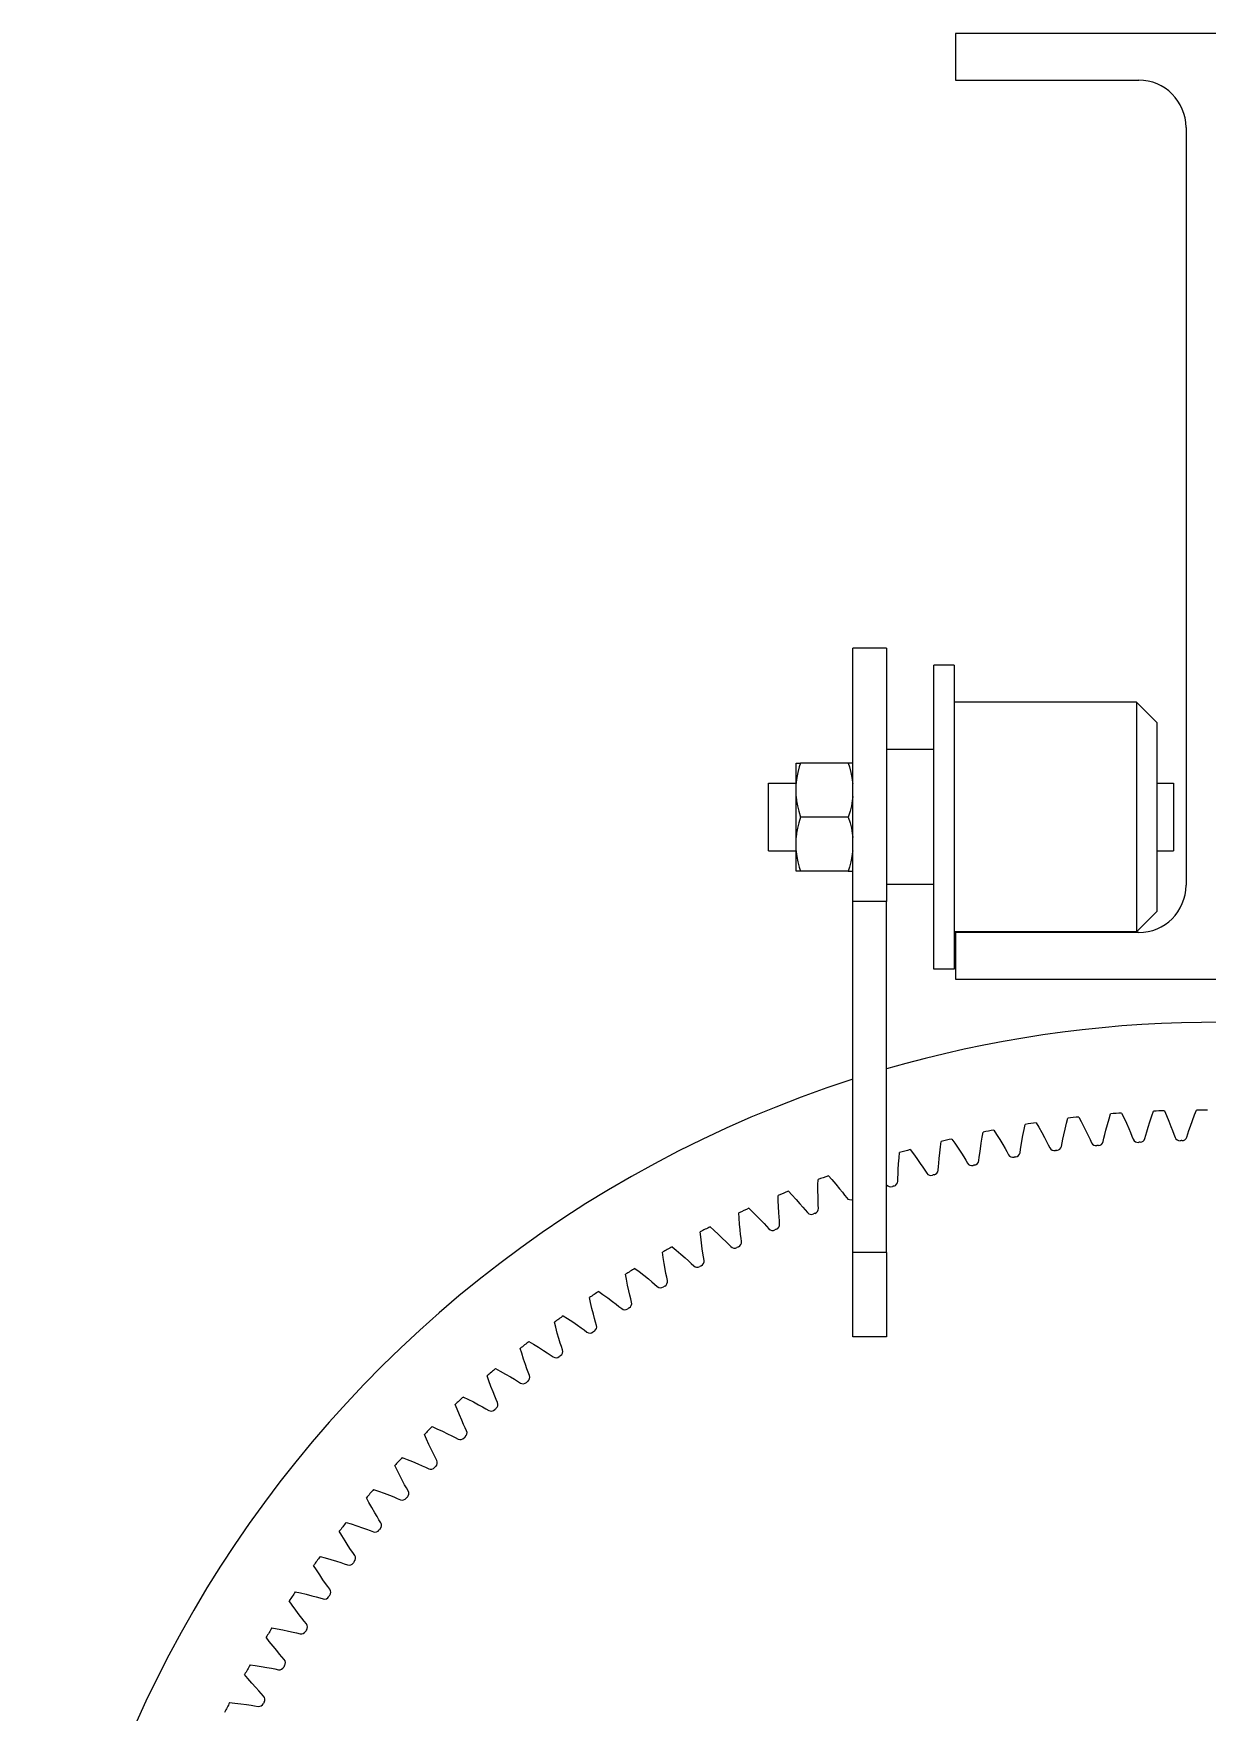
# Model space of a CAD drawing. Extents: x -8712 to 1826, y -2785 to 399.
# Drawn here: x -2061.2 to -1887.4, y -786.5 to -537.9 of the extents above; entities that cross this region are included whole.
import ezdxf

# ---------------------------------------------------------------- set-up
doc = ezdxf.new("R2010")
doc.units = 0
doc.layers.get('0').update_dxf_attribs({"linetype": 'CONTINUOUS'})

msp = doc.modelspace()

# ---------------------------------------------------------------- linework, layer by layer
at = {"color": 1}
for p, q in [((-1924.685938, -537.908262), (-1924.685938, -544.808262)), ((-1851.685938, -537.908262), (-1924.685938, -537.908262)), ((-1924.685938, -544.808262), (-1897.535938, -544.808262)), ((-1890.535938, -551.808262), (-1890.535938, -664.008262)), ((-1939.881466, -666.407862), (-1939.881466, -628.907862)), ((-1934.881466, -628.907862), (-1939.881466, -628.907862)), ((-1934.881466, -628.907862), (-1934.881466, -666.407862)), ((-1927.881466, -676.407862), (-1927.881466, -631.407862)), ((-1924.881466, -631.407862), (-1927.881466, -631.407862)), ((-1924.881466, -631.407862), (-1924.881466, -676.407862)), ((-1897.881466, -636.907862), (-1924.881466, -636.907862)), ((-1897.881466, -636.907862), (-1897.881466, -670.907862)), ((-1897.881466, -636.907862), (-1894.881466, -639.907862)), ((-1894.881466, -639.907862), (-1894.881466, -667.907862)), ((-1948.281466, -645.907862), (-1947.613116, -645.908121)), ((-1948.281466, -648.92562), (-1948.281466, -645.907862)), ((-1947.613116, -645.908121), (-1947.796286, -646.490852)), ((-1940.549816, -645.907862), (-1947.613116, -645.907862)), ((-1939.881466, -645.907862), (-1940.549816, -645.908121)), ((-1940.549816, -645.908121), (-1940.366646, -646.490852)), ((-1927.881466, -643.907862), (-1934.881466, -643.907862)), ((-1948.265126, -648.763996), (-1948.281468, -648.925633)), ((-1948.16472, -648.051452), (-1948.265126, -648.763996)), ((-1948.011409, -647.300352), (-1948.16472, -648.051452)), ((-1947.796286, -646.490852), (-1948.011409, -647.300352)), ((-1940.366646, -646.490852), (-1940.151523, -647.300352)), ((-1940.151523, -647.300352), (-1939.998212, -648.051452)), ((-1939.998212, -648.051452), (-1939.897807, -648.763996)), ((-1939.897807, -648.763996), (-1939.881464, -648.925633)), ((-1952.371942, -658.907862), (-1952.371942, -648.907862)), ((-1952.371942, -648.907862), (-1948.281466, -648.907862)), ((-1948.281468, -650.890093), (-1948.203739, -651.523285)), ((-1948.281466, -650.890089), (-1948.281466, -648.925636)), ((-1948.281466, -656.92562), (-1948.281466, -650.890105)), ((-1939.881464, -650.890093), (-1939.959194, -651.523285)), ((-1894.881466, -648.907862), (-1892.371942, -648.907862)), ((-1892.371942, -648.907862), (-1892.371942, -658.907862)), ((-1948.203739, -651.523285), (-1948.068892, -652.259706)), ((-1948.068892, -652.259706), (-1947.875482, -653.047018)), ((-1947.875482, -653.047018), (-1947.613116, -653.907324)), ((-1940.28745, -653.047018), (-1940.549816, -653.907324)), ((-1940.09404, -652.259706), (-1940.28745, -653.047018)), ((-1939.959194, -651.523285), (-1940.09404, -652.259706)), ((-1948.068892, -655.556018), (-1948.203739, -656.292439)), ((-1947.875482, -654.768706), (-1948.068892, -655.556018)), ((-1947.613116, -653.9084), (-1947.875482, -654.768706)), ((-1947.613116, -653.907324), (-1947.613116, -653.9084)), ((-1940.549816, -653.907862), (-1947.613116, -653.907862)), ((-1940.549816, -653.907324), (-1940.549816, -653.9084)), ((-1940.549816, -653.9084), (-1940.28745, -654.768706)), ((-1940.28745, -654.768706), (-1940.09404, -655.556018)), ((-1940.09404, -655.556018), (-1939.959194, -656.292439)), ((-1948.203739, -656.292439), (-1948.281468, -656.925631)), ((-1948.281466, -658.890089), (-1948.281466, -656.925636)), ((-1939.959194, -656.292439), (-1939.881464, -656.925631)), ((-1952.371942, -658.907862), (-1948.281468, -658.907862)), ((-1948.281468, -658.890092), (-1948.265125, -659.051732)), ((-1948.281466, -661.907862), (-1948.281466, -658.890105)), ((-1948.265125, -659.051732), (-1948.16472, -659.764271)), ((-1948.16472, -659.764271), (-1948.011409, -660.515373)), ((-1948.011409, -660.515373), (-1947.796286, -661.324873)), ((-1940.151523, -660.515373), (-1940.366646, -661.324873)), ((-1939.998212, -659.764271), (-1940.151523, -660.515373)), ((-1939.897807, -659.051732), (-1939.998212, -659.764271)), ((-1939.881464, -658.890092), (-1939.897807, -659.051732)), ((-1894.881466, -658.907862), (-1892.371942, -658.907862)), ((-1947.613116, -661.907603), (-1948.281466, -661.907862)), ((-1947.796286, -661.324873), (-1947.613116, -661.907603)), ((-1940.549816, -661.907862), (-1947.613116, -661.907862)), ((-1940.549816, -661.907862), (-1947.613116, -661.907862)), ((-1940.549816, -661.907862), (-1947.613116, -661.907862)), ((-1940.549816, -661.907862), (-1947.613116, -661.907862)), ((-1940.366646, -661.324873), (-1940.549816, -661.907603)), ((-1940.549816, -661.907603), (-1939.881466, -661.907862)), ((-1927.881466, -663.907862), (-1934.881466, -663.907862)), ((-1939.881466, -718.369387), (-1939.881466, -666.407862)), ((-1934.881466, -666.407862), (-1939.881466, -666.407862)), ((-1934.881466, -718.369387), (-1934.881466, -666.407862)), ((-1897.881466, -670.907862), (-1894.881466, -667.907862)), ((-1897.881466, -670.907862), (-1924.881466, -670.907862)), ((-1924.685938, -671.008262), (-1924.685938, -677.908262)), ((-1897.535938, -671.008262), (-1924.685938, -671.008262)), ((-1924.881466, -676.407862), (-1927.881466, -676.407862)), ((-1924.685938, -677.908262), (-1851.685938, -677.908262)), ((-1906.412409, -698.321073), (-1906.055705, -698.993188)), ((-1901.932379, -698.587076), (-1901.713652, -697.858286)), ((-1900.078648, -697.729609), (-1899.748606, -698.415209)), ((-1899.748606, -698.415209), (-1899.371361, -699.228266)), ((-1895.891597, -699.023103), (-1895.612515, -698.171291)), ((-1895.612515, -698.171291), (-1895.365345, -697.451651)), ((-1893.72655, -697.387262), (-1893.423679, -698.085292)), ((-1893.423679, -698.085292), (-1893.078645, -698.912532)), ((-1889.593509, -698.844142), (-1889.2812, -698.003944)), ((-1889.2812, -698.003944), (-1889.005967, -697.294562)), ((-1920.725993, -701.316733), (-1920.594442, -700.567287)), ((-1918.985896, -700.247327), (-1918.577558, -700.889383)), ((-1918.577558, -700.889383), (-1918.107363, -701.652464)), ((-1914.675834, -701.03972), (-1914.498806, -700.16101)), ((-1914.498806, -700.16101), (-1914.337934, -699.417306)), ((-1912.718066, -699.160744), (-1912.33525, -699.818337)), ((-1912.33525, -699.818337), (-1911.895376, -700.599289)), ((-1911.895376, -700.599289), (-1911.485333, -701.354715)), ((-1908.771667, -701.621244), (-1908.632018, -700.960053)), ((-1908.632018, -700.960053), (-1908.442436, -700.121739)), ((-1908.442436, -700.121739), (-1908.231047, -699.250657)), ((-1908.231047, -699.250657), (-1908.0411, -698.513842)), ((-1906.055705, -698.993188), (-1905.64683, -699.790808)), ((-1905.64683, -699.790808), (-1905.266762, -700.561749)), ((-1905.266762, -700.561749), (-1904.97662, -701.17207)), ((-1902.691861, -701.460138), (-1902.565651, -700.93461)), ((-1902.565651, -700.93461), (-1902.400152, -700.279412)), ((-1902.400152, -700.279412), (-1902.177803, -699.449187)), ((-1902.177803, -699.449187), (-1901.932379, -698.587076)), ((-1899.371361, -699.228266), (-1899.021853, -700.013535)), ((-1899.021853, -700.013535), (-1898.755895, -700.634776)), ((-1898.755895, -700.634776), (-1898.549029, -701.134089)), ((-1896.484207, -701.012321), (-1896.337463, -700.492154)), ((-1896.337463, -700.492154), (-1896.146368, -699.843958)), ((-1896.146368, -699.843958), (-1895.891597, -699.023103)), ((-1893.078645, -698.912532), (-1892.760235, -699.710917)), ((-1892.760235, -699.710917), (-1892.518873, -700.342121)), ((-1892.518873, -700.342121), (-1892.331769, -700.849171)), ((-1892.331769, -700.849171), (-1892.155691, -701.342386)), ((-1890.420337, -701.308309), (-1890.263759, -700.80856)), ((-1890.263759, -700.80856), (-1890.096706, -700.294556)), ((-1890.096706, -700.294556), (-1889.88031, -699.654362)), ((-1889.88031, -699.654362), (-1889.593509, -698.844142)), ((-1931.369491, -703.154147), (-1930.912037, -703.762186)), ((-1927.010545, -703.605934), (-1926.903006, -702.716044)), ((-1926.903006, -702.716044), (-1926.800979, -701.96201)), ((-1925.206235, -701.579146), (-1924.773005, -702.204676)), ((-1924.773005, -702.204676), (-1924.273214, -702.948709)), ((-1924.273214, -702.948709), (-1923.805166, -703.669634)), ((-1921.078953, -703.722429), (-1920.991611, -703.05232)), ((-1920.991611, -703.05232), (-1920.868386, -702.201716)), ((-1920.868386, -702.201716), (-1920.725993, -701.316733)), ((-1918.107363, -701.652464), (-1917.667979, -702.391209)), ((-1917.667979, -702.391209), (-1917.330846, -702.976884)), ((-1917.330846, -702.976884), (-1917.066726, -703.448422)), ((-1917.066726, -703.448422), (-1916.81566, -703.908021)), ((-1915.107002, -703.602894), (-1915.030529, -703.084804)), ((-1915.030529, -703.084804), (-1914.945941, -702.550994)), ((-1914.945941, -702.550994), (-1914.832358, -701.884831)), ((-1914.832358, -701.884831), (-1914.675834, -701.03972)), ((-1911.485333, -701.354715), (-1911.171454, -701.953174)), ((-1911.171454, -701.953174), (-1910.92605, -702.434718)), ((-1910.92605, -702.434718), (-1910.693221, -702.903819)), ((-1908.973901, -702.666009), (-1908.877147, -702.15132)), ((-1908.877147, -702.15132), (-1908.771667, -701.621244)), ((-1904.97662, -701.17207), (-1904.75031, -701.662877)), ((-1904.75031, -701.662877), (-1904.536078, -702.140757)), ((-1902.808747, -701.97063), (-1902.691861, -701.460138)), ((-1898.549029, -701.134089), (-1898.353723, -701.620012)), ((-1896.621045, -701.517831), (-1896.484207, -701.012321)), ((-1933.148946, -706.10786), (-1933.092839, -705.25021)), ((-1933.092839, -705.25021), (-1933.02032, -704.356783)), ((-1933.02032, -704.356783), (-1932.947975, -703.599326)), ((-1930.912037, -703.762186), (-1930.383421, -704.486024)), ((-1930.383421, -704.486024), (-1929.88743, -705.188018)), ((-1929.88743, -705.188018), (-1929.505385, -705.745437)), ((-1929.505385, -705.745437), (-1929.205082, -706.194798)), ((-1927.23928, -706.195035), (-1927.203691, -705.672542)), ((-1927.203691, -705.672542), (-1927.161246, -705.133742)), ((-1927.161246, -705.133742), (-1927.10028, -704.46072)), ((-1927.10028, -704.46072), (-1927.010545, -703.605934)), ((-1923.805166, -703.669634), (-1923.445299, -704.241622)), ((-1923.445299, -704.241622), (-1923.16287, -704.702427)), ((-1923.16287, -704.702427), (-1922.893954, -705.151814)), ((-1921.198592, -704.779841), (-1921.142518, -704.259148)), ((-1921.142518, -704.259148), (-1921.078953, -703.722429)), ((-1945.040425, -709.248425), (-1945.038227, -708.352064)), ((-1945.038227, -708.352064), (-1945.025535, -707.591265)), ((-1943.486846, -707.023612), (-1942.983095, -707.593885)), ((-1942.983095, -707.593885), (-1942.399317, -708.274017)), ((-1942.399317, -708.274017), (-1941.849777, -708.934932)), ((-1934.881466, -708.34906), (-1934.8807, -708.350138)), ((-1933.21975, -707.846295), (-1933.204702, -707.322807)), ((-1933.204702, -707.322807), (-1933.183442, -706.782756)), ((-1933.183442, -706.782756), (-1933.148946, -706.10786)), ((-1929.205082, -706.194798), (-1928.91873, -706.633281)), ((-1950.92029, -710.700444), (-1950.937477, -709.939733)), ((-1950.887296, -711.596201), (-1950.92029, -710.700444)), ((-1949.422259, -709.312109), (-1948.896508, -709.862166)), ((-1948.896508, -709.862166), (-1948.286478, -710.518854)), ((-1948.286478, -710.518854), (-1947.711415, -711.157685)), ((-1945.029069, -710.107834), (-1945.040425, -709.248425)), ((-1945.010507, -710.783356), (-1945.029069, -710.107834)), ((-1944.989329, -711.323411), (-1945.010507, -710.783356)), ((-1941.849777, -708.934932), (-1941.425175, -709.460657)), ((-1941.425175, -709.460657), (-1941.090542, -709.885072)), ((-1941.090542, -709.885072), (-1940.77067, -710.299737)), ((-1956.705621, -713.277942), (-1956.75266, -712.518492)), ((-1956.637485, -714.171713), (-1956.705621, -713.277942)), ((-1955.263251, -711.831866), (-1954.716311, -712.360857)), ((-1954.716311, -712.360857), (-1954.080969, -712.993089)), ((-1954.080969, -712.993089), (-1953.481269, -713.60885)), ((-1950.842208, -712.454501), (-1950.887296, -711.596201)), ((-1950.79714, -713.128774), (-1950.842208, -712.454501)), ((-1950.754775, -713.66758), (-1950.79714, -713.128773)), ((-1947.711415, -711.157685), (-1947.266501, -711.666335)), ((-1947.266501, -711.666335), (-1946.915463, -712.077285)), ((-1946.915463, -712.077285), (-1946.579558, -712.479072)), ((-1944.963258, -711.846465), (-1944.989329, -711.323411)), ((-1962.3853, -716.080584), (-1962.462118, -715.323567)), ((-1961.000815, -714.578995), (-1960.433528, -715.086106)), ((-1960.433528, -715.086106), (-1959.773855, -715.692908)), ((-1959.773855, -715.692908), (-1959.150442, -716.28465)), ((-1956.558735, -715.027581), (-1956.637485, -714.171713)), ((-1956.48723, -715.699565), (-1956.558735, -715.027581)), ((-1956.423745, -716.236293), (-1956.48723, -715.699565)), ((-1953.481269, -713.60885), (-1953.016728, -714.099641)), ((-1953.016728, -714.099641), (-1952.649827, -714.496493)), ((-1952.649827, -714.496493), (-1952.298407, -714.884782)), ((-1950.70819, -714.189208), (-1950.754775, -713.66758)), ((-1967.950569, -719.104048), (-1968.057048, -718.350631)), ((-1966.626103, -717.549263), (-1966.039344, -718.033711)), ((-1966.039344, -718.033711), (-1965.356357, -718.614146)), ((-1962.282127, -716.970991), (-1962.3853, -716.080584)), ((-1962.169837, -717.823108), (-1962.282127, -716.970991)), ((-1962.072005, -718.491766), (-1962.169837, -717.823108)), ((-1959.150442, -716.28465), (-1958.666991, -716.756825)), ((-1958.666991, -716.756825), (-1958.284793, -717.138966)), ((-1958.284793, -717.138966), (-1957.918399, -717.513159)), ((-1956.356716, -716.755689), (-1956.423745, -716.236293)), ((-1972.130442, -720.738088), (-1971.525116, -721.199127)), ((-1967.812518, -719.989718), (-1967.950569, -719.104048)), ((-1967.66686, -720.83677), (-1967.812518, -719.989718)), ((-1967.542852, -721.501071), (-1967.66686, -720.83677)), ((-1965.356357, -718.614146), (-1964.710193, -719.180957)), ((-1964.710193, -719.180957), (-1964.208577, -719.633788)), ((-1964.208577, -719.633788), (-1963.811671, -720.000629)), ((-1963.811671, -720.000629), (-1963.430869, -720.36015)), ((-1961.987497, -719.025588), (-1962.072005, -718.491766)), ((-1961.900128, -719.541952), (-1961.987497, -719.025588)), ((-1939.881466, -730.869387), (-1939.881466, -718.369387)), ((-1934.881466, -718.369387), (-1939.881466, -718.369387)), ((-1934.881466, -718.369387), (-1934.881466, -730.869387)), ((-1973.392846, -722.343673), (-1973.528823, -721.595017)), ((-1973.220131, -723.223241), (-1973.392846, -722.343673)), ((-1973.04133, -724.063921), (-1973.220131, -723.223241)), ((-1971.525116, -721.199127), (-1970.819868, -721.7523)), ((-1970.819868, -721.7523), (-1970.15195, -722.293306)), ((-1970.15195, -722.293306), (-1969.632942, -722.726094)), ((-1969.632942, -722.726094), (-1969.22194, -723.07707)), ((-1969.22194, -723.07707), (-1968.827317, -723.421364)), ((-1967.437452, -722.031164), (-1967.542852, -721.501071)), ((-1967.329878, -722.5437), (-1967.437452, -722.031164)), ((-1978.703741, -725.794464), (-1978.869005, -725.051723)), ((-1978.496627, -726.666572), (-1978.703741, -725.794464)), ((-1977.505345, -724.140555), (-1976.882386, -724.577473)), ((-1976.882386, -724.577473), (-1976.155964, -725.102532)), ((-1976.155964, -725.102532), (-1975.46732, -725.616898)), ((-1975.46732, -725.616898), (-1974.931722, -726.028977)), ((-1972.891337, -724.722842), (-1973.04133, -724.063921)), ((-1972.765207, -725.248388), (-1972.891337, -724.722841)), ((-1972.637594, -725.756305), (-1972.765207, -725.248388)), ((-1982.742524, -727.751415), (-1982.102891, -728.163539)), ((-1982.102891, -728.163539), (-1981.356416, -728.659674)), ((-1978.284959, -727.499584), (-1978.496627, -726.666572)), ((-1978.109213, -728.152108), (-1978.284959, -727.499584)), ((-1977.962547, -728.672297), (-1978.109213, -728.152108)), ((-1974.931722, -726.028977), (-1974.507257, -726.363546)), ((-1974.507257, -726.363546), (-1974.099421, -726.692081)), ((-1983.875064, -729.451098), (-1984.06936, -728.715418)), ((-1983.633871, -730.314403), (-1983.875064, -729.451098)), ((-1983.389662, -731.138463), (-1983.633871, -730.314403)), ((-1981.356416, -728.659674), (-1980.648109, -729.146608)), ((-1980.648109, -729.146608), (-1980.096746, -729.537341)), ((-1980.096746, -729.537341), (-1979.659473, -729.854989)), ((-1979.659473, -729.854989), (-1979.239054, -730.167259)), ((-1977.815092, -729.174813), (-1977.962547, -728.672297)), ((-1988.898841, -733.307938), (-1989.12187, -732.580454)), ((-1987.833903, -731.565103), (-1987.178584, -731.951797)), ((-1987.178584, -731.951797), (-1986.413206, -732.418243)), ((-1986.413206, -732.418243), (-1985.686328, -732.876994)), ((-1985.686328, -732.876994), (-1985.12005, -733.245779)), ((-1985.12005, -733.245779), (-1984.670643, -733.546014)), ((-1983.188433, -731.783584), (-1983.389662, -731.138463)), ((-1983.021458, -732.297614), (-1983.188433, -731.783584)), ((-1982.854388, -732.793953), (-1983.021458, -732.297614)), ((-1934.881466, -730.869387), (-1939.881466, -730.869387)), ((-1992.771633, -735.575737), (-1992.101637, -735.936405)), ((-1988.62394, -734.161108), (-1988.898841, -733.307938)), ((-1988.347568, -734.974945), (-1988.62394, -734.161108)), ((-1988.121167, -735.611669), (-1988.347568, -734.974945)), ((-1987.934139, -736.118747), (-1988.121167, -735.611669)), ((-1984.670643, -733.546014), (-1984.238288, -733.841538)), ((-1993.767326, -737.359038), (-1994.018744, -736.64087)), ((-1993.459142, -738.200758), (-1993.767326, -737.359038)), ((-1993.151031, -739.003117), (-1993.459142, -738.200758)), ((-1992.101637, -735.936405), (-1991.318536, -736.372443)), ((-1991.318536, -736.372443), (-1990.574209, -736.802303)), ((-1990.574209, -736.802303), (-1989.993889, -737.148572)), ((-1989.993889, -737.148572), (-1989.533041, -737.430932)), ((-1989.533041, -737.430932), (-1989.089417, -737.709254)), ((-1987.747712, -736.608145), (-1987.934139, -736.118747)), ((-1997.548099, -739.777133), (-1996.86446, -740.11122)), ((-1996.86446, -740.11122), (-1996.064844, -740.516177)), ((-1996.064844, -740.516177), (-1995.304214, -740.916483)), ((-1992.899807, -739.630461), (-1993.151031, -739.003117)), ((-1992.693016, -740.129806), (-1992.899807, -739.630461)), ((-1992.487519, -740.611507), (-1992.693016, -740.129806)), ((-1998.473012, -741.59815), (-1998.752431, -740.890407)), ((-1998.13202, -742.427122), (-1998.473012, -741.59815)), ((-1997.792646, -743.216766), (-1998.13202, -742.427122)), ((-1997.516987, -743.833764), (-1997.792646, -743.216766)), ((-1995.304214, -740.916483), (-1994.710747, -741.239702)), ((-1994.710747, -741.239702), (-1994.239169, -741.503752)), ((-1994.239169, -741.503752), (-1993.784961, -741.764442)), ((-2003.008643, -746.018738), (-2003.315633, -745.322511)), ((-2002.155936, -744.162813), (-2001.459708, -744.469803)), ((-2001.459708, -744.469803), (-2000.64481, -744.843055)), ((-2000.64481, -744.843055), (-1999.869051, -745.213191)), ((-1999.869051, -745.213191), (-1999.263351, -745.512861)), ((-1999.263351, -745.512861), (-1998.781771, -745.758193)), ((-1997.290751, -744.324605), (-1997.516987, -743.833764)), ((-1997.0665, -744.797867), (-1997.290751, -744.324605)), ((-2002.635369, -746.833684), (-2003.008643, -746.018738)), ((-2002.265256, -747.609395), (-2002.635369, -746.833684)), ((-2001.965585, -748.215095), (-2002.265256, -747.609395)), ((-1998.781771, -745.758193), (-1998.317678, -746.00085)), ((-2007.367227, -750.613987), (-2007.701313, -749.930348)), ((-2006.962245, -751.413649), (-2007.367227, -750.613987)), ((-2006.58804, -748.726015), (-2005.880296, -749.005434)), ((-2005.880296, -749.005434), (-2005.051373, -749.346406)), ((-2005.051373, -749.346406), (-2004.26168, -749.6858)), ((-2004.26168, -749.6858), (-2003.644683, -749.96146)), ((-2003.644683, -749.96146), (-2003.153842, -750.187696)), ((-2003.153842, -750.187696), (-2002.68058, -750.411946)), ((-2001.720254, -748.696676), (-2001.965586, -748.215095)), ((-2001.477596, -749.160769), (-2001.720254, -748.696676)), ((-2006.561963, -752.174232), (-2006.962245, -751.413649)), ((-2006.238744, -752.7677), (-2006.561963, -752.174232)), ((-2005.974695, -753.239277), (-2006.238744, -752.7677)), ((-2011.542041, -755.376809), (-2011.90271, -754.706814)), ((-2011.105977, -756.159955), (-2011.542041, -755.376809)), ((-2010.837576, -753.459703), (-2010.119408, -753.711121)), ((-2010.119408, -753.711121), (-2009.277737, -754.019286)), ((-2009.277737, -754.019286), (-2008.475329, -754.327415)), ((-2008.475329, -754.327415), (-2007.847985, -754.578639)), ((-2007.847985, -754.578639), (-2007.348641, -754.78543)), ((-2007.348641, -754.78543), (-2006.86694, -754.990927)), ((-2005.714004, -753.693486), (-2005.974695, -753.239277)), ((-2010.676144, -756.904237), (-2011.105977, -756.159955)), ((-2010.329874, -757.484558), (-2010.676144, -756.904237)), ((-2010.047514, -757.945405), (-2010.329874, -757.484558)), ((-2009.769192, -758.389029), (-2010.047514, -757.945405)), ((-2015.526649, -760.299862), (-2015.913344, -759.644543)), ((-2015.060176, -761.065285), (-2015.526649, -760.299862)), ((-2014.897993, -758.356577), (-2014.170508, -758.579606)), ((-2014.170508, -758.579606), (-2013.317387, -758.85449)), ((-2013.317387, -758.85449), (-2012.503501, -759.130879)), ((-2012.503501, -759.130879), (-2011.866777, -759.35728)), ((-2011.866777, -759.35728), (-2011.359699, -759.544307)), ((-2011.359699, -759.544307), (-2010.870302, -759.730734)), ((-2014.601453, -761.792118), (-2015.060176, -761.065285)), ((-2014.232667, -762.358397), (-2014.601453, -761.792118)), ((-2013.932432, -762.807803), (-2014.232667, -762.358397)), ((-2013.636908, -763.240158), (-2013.932432, -762.807803)), ((-2019.314907, -765.375555), (-2019.727031, -764.735923)), ((-2018.818743, -766.122074), (-2019.314907, -765.375555)), ((-2018.763028, -763.409087), (-2018.027348, -763.603383)), ((-2018.027348, -763.603383), (-2017.164094, -763.844562)), ((-2017.164094, -763.844562), (-2016.339984, -764.088784)), ((-2016.339984, -764.088784), (-2015.694862, -764.290013)), ((-2015.694863, -764.290013), (-2015.180833, -764.456989)), ((-2015.180833, -764.456989), (-2014.684494, -764.624058)), ((-2018.331838, -766.830337), (-2018.818743, -766.122074)), ((-2017.941105, -767.381701), (-2018.331838, -766.830337)), ((-2017.623458, -767.818974), (-2017.941105, -767.381701)), ((-2017.311187, -768.239393), (-2017.623458, -767.818974)), ((-2022.900974, -770.596061), (-2023.337892, -769.973101)), ((-2022.426724, -768.609442), (-2021.683983, -768.774705)), ((-2021.683983, -768.774705), (-2020.811925, -768.981807)), ((-2020.811925, -768.981807), (-2019.978862, -769.193487)), ((-2019.978862, -769.193487), (-2019.326338, -769.369233)), ((-2019.326338, -769.369233), (-2018.806149, -769.5159)), ((-2018.806149, -769.5159), (-2018.303634, -769.663354)), ((-2022.375884, -771.322525), (-2022.900974, -770.596061)), ((-2021.861548, -772.011126), (-2022.375884, -771.322525)), ((-2021.44947, -772.546725), (-2021.861548, -772.011126)), ((-2021.1149, -772.97119), (-2021.44947, -772.546725)), ((-2020.786365, -773.379026), (-2021.1149, -772.97119)), ((-2026.27932, -775.95333), (-2026.740358, -775.348004)), ((-2025.883429, -773.949624), (-2025.134773, -774.0856)), ((-2025.134773, -774.0856), (-2024.255257, -774.258305)), ((-2024.255257, -774.258305), (-2023.414526, -774.437116)), ((-2023.414526, -774.437116), (-2022.755605, -774.587109)), ((-2022.755605, -774.587109), (-2022.230059, -774.71324)), ((-2022.230059, -774.71324), (-2021.722142, -774.840852)), ((-2025.726114, -776.658619), (-2026.27932, -775.95333)), ((-2025.18514, -777.326497), (-2025.726114, -776.658619)), ((-2024.752352, -777.845504), (-2025.18514, -777.326497)), ((-2024.401376, -778.256507), (-2024.752352, -777.845504)), ((-2029.127816, -779.421398), (-2028.374398, -779.527877)), ((-2028.374398, -779.527877), (-2027.488779, -779.66592)), ((-2027.488779, -779.66592), (-2026.641676, -779.811586)), ((-2026.641676, -779.811586), (-2025.977375, -779.935594)), ((-2025.977375, -779.935594), (-2025.447282, -780.040995)), ((-2025.447282, -780.040995), (-2024.934747, -780.148568)), ((-2024.057083, -778.65113), (-2024.401376, -778.256507)), ((-2029.444735, -781.439102), (-2029.929183, -780.852343)), ((-2028.864266, -782.122129), (-2029.444735, -781.439102)), ((-2028.297489, -782.768253), (-2028.864266, -782.122129)), ((-2027.844659, -783.269869), (-2028.297489, -782.768253)), ((-2032.15488, -785.016328), (-2031.397863, -785.093146)), ((-2031.397863, -785.093146), (-2030.507507, -785.196313)), ((-2030.507507, -785.196313), (-2029.655338, -785.30861)), ((-2029.655338, -785.30861), (-2028.986681, -785.406442)), ((-2028.986681, -785.406442), (-2028.452859, -785.49095)), ((-2027.477817, -783.666776), (-2027.844659, -783.269869)), ((-2027.118296, -784.047578), (-2027.477817, -783.666776)), ((-2028.452859, -785.49095), (-2027.936495, -785.578318))]:
    msp.add_line(p, q, dxfattribs=at)
for centre, radius, start, end in [((-1897.535938, -551.808262), 7, 0, 90), ((-1897.535938, -664.008262), 7, 270, 0), ((-1886.185938, -859.292509), 175, 75.199001, 106.160185), ((-1886.185938, -859.292509), 175, 107.873488, 73.50008), ((-1888.18594, -859.292487), 162, 96.459973, 97.040027), ((-1888.185939, -859.292486), 162, 94.209973, 94.790027), ((-1888.185938, -859.292486), 162, 91.959973, 92.540027), ((-1888.185938, -859.292486), 162, 89.709973, 90.290027), ((-1888.185942, -859.292487), 162, 100.959973, 101.540027), ((-1888.185941, -859.292487), 162, 98.709973, 99.290027), ((-1888.185944, -859.292487), 162, 105.459973, 106.040027), ((-1888.185943, -859.292487), 162, 103.209973, 103.790027), ((-1910.02759, -702.558226), 0.75, 207.438167, 281.121774), ((-1888.185938, -859.292509), 157.5, 97.831833, 97.918167), ((-1909.70835, -702.514069), 0.75, 274.628229, 348.311797), ((-1903.857391, -701.821563), 0.75, 205.188167, 278.871774), ((-1888.185938, -859.292509), 157.5, 95.581833, 95.668167), ((-1903.536664, -701.789974), 0.75, 272.378229, 346.061797), ((-1897.663029, -701.327709), 0.75, 202.938167, 276.621774), ((-1888.185938, -859.292509), 157.5, 93.331833, 93.418167), ((-1897.341309, -701.308736), 0.75, 270.128229, 343.811797), ((-1891.454054, -701.077425), 0.75, 200.688167, 274.371774), ((-1888.185938, -859.292509), 157.5, 91.081833, 91.168167), ((-1891.131836, -701.071098), 0.75, 267.878229, 341.561797), ((-1922.257489, -704.755061), 0.75, 211.938167, 285.621774), ((-1888.185938, -859.292509), 157.5, 102.331833, 102.418167), ((-1921.942698, -704.685994), 0.75, 279.128229, 352.811797), ((-1916.16411, -703.536561), 0.75, 209.688167, 283.371774), ((-1888.185938, -859.292509), 157.5, 100.081833, 100.168167), ((-1915.846849, -703.479906), 0.75, 276.878229, 350.561797), ((-1888.185945, -859.292488), 162, 109.959973, 110.540027), ((-1934.277326, -707.904672), 0.75, 216.438167, 290.121774), ((-1933.968924, -707.811119), 0.75, 283.628229, 357.311797), ((-1928.298333, -706.211847), 0.75, 214.188167, 287.871774), ((-1888.185938, -859.292509), 157.5, 104.581833, 104.668167), ((-1927.986496, -706.130474), 0.75, 281.378229, 355.061797), ((-1888.185946, -859.292488), 162, 112.209973, 112.790027), ((-1940.18525, -709.830926), 0.75, 218.688167, 292.371774), ((-1888.185938, -859.292509), 157.5, 109.161111, 109.168167), ((-1888.185938, -859.292509), 157.5, 106.831833, 106.918167), ((-1888.185947, -859.292488), 162, 114.459973, 115.040027), ((-1946.012995, -711.987639), 0.75, 220.938167, 294.621774), ((-1888.185938, -859.292509), 157.5, 111.331833, 111.418167), ((-1945.712884, -711.870177), 0.75, 288.128229, 1.811797), ((-1888.185948, -859.292489), 162, 116.709973, 117.290027), ((-1951.751574, -714.371485), 0.75, 223.188167, 296.871774), ((-1888.185938, -859.292509), 157.5, 113.581833, 113.668167), ((-1951.456306, -714.242332), 0.75, 290.378229, 4.061797), ((-1888.185949, -859.292489), 162, 118.959973, 119.540027), ((-1957.39214, -716.978789), 0.75, 225.438167, 299.121774), ((-1888.185938, -859.292509), 157.5, 115.831833, 115.918167), ((-1957.10217, -716.838143), 0.75, 292.628229, 6.311797), ((-1888.185949, -859.29249), 162, 121.209973, 121.790027), ((-1962.925995, -719.805531), 0.75, 227.688167, 301.371774), ((-1888.185938, -859.292509), 157.5, 118.081833, 118.168167), ((-1962.64177, -719.653609), 0.75, 294.878229, 8.561797), ((-1968.066565, -722.684388), 0.75, 297.128229, 10.811797), ((-1888.18595, -859.29249), 162, 123.459973, 124.040027), ((-1973.36819, -725.925807), 0.75, 299.378229, 13.061797), ((-1968.344606, -722.847351), 0.75, 229.938167, 303.621774), ((-1888.185937, -859.292509), 157.5, 120.331833, 120.418167), ((-1888.185951, -859.292491), 162, 125.709973, 126.290027), ((-1973.639619, -726.09956), 0.75, 232.188167, 305.871774), ((-1888.185938, -859.292509), 157.5, 122.581833, 122.668167), ((-1978.802868, -729.557142), 0.75, 234.438167, 308.121774), ((-1888.185938, -859.292509), 157.5, 124.831833, 124.918167), ((-1978.538469, -729.372867), 0.75, 301.628229, 15.311797), ((-1888.185952, -859.292491), 162, 127.959973, 128.540027), ((-1983.569432, -733.020254), 0.75, 303.878229, 17.561797), ((-1888.185952, -859.292492), 162, 130.209973, 130.790027), ((-1983.826392, -733.214768), 0.75, 236.688167, 310.371774), ((-1888.185938, -859.292509), 157.5, 127.081833, 127.168167), ((-1988.702445, -737.066796), 0.75, 238.938167, 312.621774), ((-1888.185938, -859.292509), 157.5, 129.331833, 129.418167), ((-1988.45332, -736.862344), 0.75, 306.128229, 19.811797), ((-1888.185953, -859.292492), 162, 132.459973, 133.040027), ((-1993.182603, -740.893212), 0.75, 308.378229, 22.061797), ((-1993.42351, -741.107287), 0.75, 241.188167, 314.871774), ((-1888.185938, -859.292509), 157.5, 131.581833, 131.668167), ((-1888.185953, -859.292493), 162, 134.709973, 135.290027), ((-1888.185938, -859.292509), 157.5, 133.831833, 133.918167), ((-1997.749989, -745.106643), 0.75, 310.628229, 24.311797), ((-1997.982305, -745.330011), 0.75, 243.438167, 317.121774), ((-1888.185954, -859.292494), 162, 136.959973, 137.540027), ((-2002.371803, -749.728457), 0.75, 245.688167, 319.371774), ((-1888.185938, -859.292509), 157.5, 136.081833, 136.168167), ((-2002.148435, -749.496141), 0.75, 312.878229, 26.561797), ((-1888.185955, -859.292494), 162, 139.209973, 139.790027), ((-2006.585234, -754.295843), 0.75, 247.938167, 321.621774), ((-1888.185938, -859.292509), 157.5, 138.331833, 138.418167), ((-2006.37116, -754.054937), 0.75, 315.128229, 28.811797), ((-1888.185955, -859.292495), 162, 141.459973, 142.040027), ((-2010.616103, -759.025126), 0.75, 250.188167, 323.871774), ((-1888.185938, -859.292509), 157.5, 140.581833, 140.668167), ((-2010.411651, -758.776001), 0.75, 317.378229, 31.061797), ((-1888.185956, -859.292496), 162, 143.709973, 144.290027), ((-2014.458192, -763.909015), 0.75, 252.438167, 326.121774), ((-1888.185938, -859.292509), 157.5, 142.831833, 142.918167), ((-2014.263679, -763.652055), 0.75, 319.628229, 33.311797), ((-1888.185956, -859.292496), 162, 145.959973, 146.540027), ((-2018.105579, -768.939977), 0.75, 254.688167, 328.371774), ((-1888.185938, -859.292509), 157.5, 145.081833, 145.168167), ((-2017.921304, -768.675579), 0.75, 321.878229, 35.561797), ((-1888.185957, -859.292497), 162, 148.209973, 148.790027), ((-2021.55264, -774.110257), 0.75, 256.938167, 330.621774), ((-1888.185938, -859.292509), 157.5, 147.331833, 147.418167), ((-2021.378887, -773.838828), 0.75, 324.128229, 37.811797), ((-1888.185957, -859.292498), 162, 150.459973, 151.040027), ((-2024.794058, -779.411882), 0.75, 259.188167, 332.871774), ((-1888.185938, -859.292509), 157.5, 149.581833, 149.668167), ((-2024.631096, -779.13384), 0.75, 326.378229, 40.061797), ((-1888.185958, -859.292499), 162, 152.709973, 153.290027), ((-2027.824837, -784.836676), 0.75, 261.438167, 335.121774), ((-1888.185938, -859.292509), 157.5, 151.831833, 151.918167), ((-2027.672916, -784.552451), 0.75, 328.628229, 42.311797)]:
    msp.add_arc(centre, radius, start, end, dxfattribs=at)

doc.saveas('drawing.dxf')
